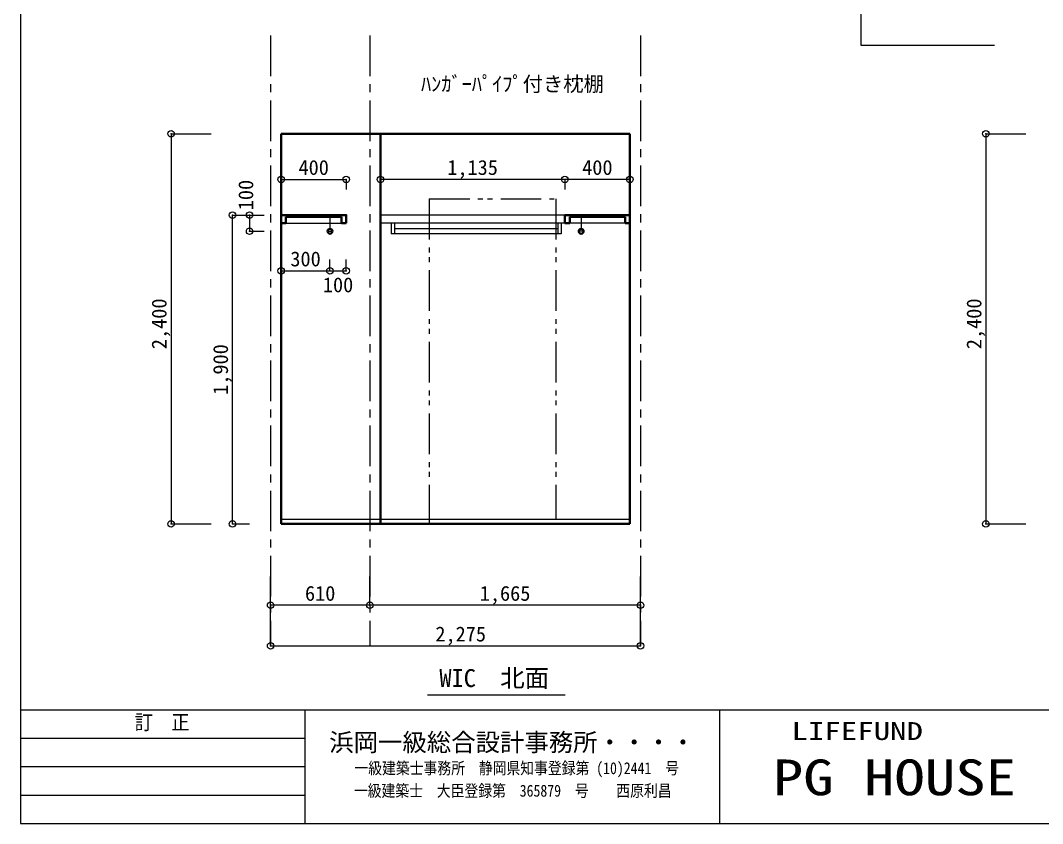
# Model space of a CAD drawing. Units: millimetres at full size, sheet at 1:50. Extents: x -31113 to 29332, y -20209 to 31249.
# Drawn here: x -10070 to -3783, y -7239 to -2300 of the extents above; entities that cross this region are included whole.
import ezdxf
from ezdxf.enums import TextEntityAlignment as Align

# ---------------------------------------------------------------- set-up
doc = ezdxf.new("R2010")
doc.units = ezdxf.units.MM
doc.header["$LTSCALE"] = 50
doc.header["$PDMODE"] = 32
doc.header["$PDSIZE"] = 40
doc.linetypes.add('CHAIN1', pattern=[8, 5, -1, 1, -1])
doc.linetypes.add('DOUBLE_CHAIN1', pattern=[8.8, 5, -1, 0.6, -0.6, 0.6, -1])
for name, color, linetype, lineweight in [('B-1_通り芯・通り番号', 1, 'CHAIN1', 18), ('B-2_柱(黄)', 4, 'Continuous', 9), ('B-3_仕上線(黄)', 3, 'Continuous', 40), ('B-A_文字', 7, 'Continuous', 25), ('B-F_寸法・方位', 7, 'Continuous', 25), ('F-F_図面枠（共通）', 7, 'Continuous', 25)]:
    doc.layers.add(name, color=color, linetype=linetype, lineweight=lineweight)
doc.layers.add('F-A_Layer250', color=7, linetype='Continuous')
doc.styles.add('ＭＳ ゴシック', font='')
doc.styles.get('ＭＳ ゴシック').set_extended_font_data('MS Gothic')

msp = doc.modelspace()

# ---------------------------------------------------------------- linework, layer by layer
at = {"layer": 'B-1_通り芯・通り番号'}
for p, q in [((-8531.22, -2391.96), (-8531.22, -6146.71)), ((-8531.22, -2391.96), (-8531.22, -6146.71)), ((-7921.22, -2391.96), (-7921.22, -6146.71)), ((-6256.22, -2391.96), (-6256.22, -6146.71)), ((-6256.22, -2391.96), (-6256.22, -6146.71))]:
    msp.add_line(p, q, dxfattribs=at)
at = {"layer": 'B-2_柱(黄)', "color": 3, "lineweight": 40}
for p, q in [((-8437.98, -3507.26), (-8437.98, -3546.71)), ((-8096.22, -3507.26), (-8437.98, -3507.26)), ((-6321.22, -3496.71), (-6721.22, -3496.71)), ((-6721.22, -3496.71), (-6721.22, -3546.71)), ((-6691.22, -3507.26), (-6349.47, -3507.26)), ((-6349.47, -3507.26), (-6349.47, -3546.71)), ((-8466.22, -3546.71), (-8437.98, -3546.71)), ((-6321.22, -3546.71), (-6349.47, -3546.71))]:
    msp.add_line(p, q, dxfattribs=at)
at = {"layer": 'B-2_柱(黄)', "color": 1, "lineweight": 18}
for p, q in [((-8166.22, -3496.71), (-8166.22, -3581.71)), ((-6621.22, -3496.71), (-6621.22, -3581.71)), ((-8437.98, -3546.71), (-8096.22, -3546.71)), ((-6349.47, -3546.71), (-6691.22, -3546.71)), ((-8177.4, -3596.71), (-8154.39, -3596.71)), ((-6610.05, -3596.71), (-6633.06, -3596.71))]:
    msp.add_line(p, q, dxfattribs=at)
at = {"layer": 'B-2_柱(黄)'}
for p, q in [((-6721.22, -3496.71), (-7856.22, -3496.71)), ((-6721.22, -3546.71), (-7856.22, -3546.71)), ((-7790.34, -3546.71), (-7790.34, -3611.71)), ((-7770.22, -3546.71), (-7770.22, -3611.71)), ((-6765.02, -3581.71), (-7770.22, -3581.71)), ((-6765.02, -3546.71), (-6765.02, -3611.71)), ((-6744.9, -3546.71), (-6744.9, -3611.71)), ((-6744.9, -3611.71), (-7790.34, -3611.71))]:
    msp.add_line(p, q, dxfattribs=at)
at = {"layer": 'B-2_柱(黄)', "color": 3, "lineweight": 40}
for points in [[(-8466.22, -3496.71), (-8066.22, -3496.71), (-8066.22, -3546.71)], [(-8096.22, -3507.26), (-8096.22, -3546.71), (-8066.22, -3546.71)], [(-6691.22, -3507.26), (-6691.22, -3546.71), (-6721.22, -3546.71)]]:
    msp.add_lwpolyline(points, dxfattribs=at)
for centre in [(-8166.22, -3596.71), (-6621.22, -3596.71)]:
    msp.add_circle(centre, 15, dxfattribs=at)
at = {"layer": 'B-3_仕上線(黄)'}
for p, q in [((-8466.22, -2996.71), (-8466.22, -5396.71)), ((-8466.22, -2996.71), (-6321.22, -2996.71)), ((-8466.22, -2996.71), (-8466.22, -3496.71)), ((-7856.22, -2996.71), (-7856.22, -5396.71)), ((-7856.22, -2996.71), (-7856.22, -5396.71)), ((-6321.22, -2996.71), (-6321.22, -5396.71)), ((-6321.22, -2996.71), (-6321.22, -3496.71)), ((-8466.22, -3546.71), (-8466.22, -5396.71)), ((-6321.22, -3546.71), (-6321.22, -5366.71)), ((-8466.22, -5396.71), (-6321.22, -5396.71))]:
    msp.add_line(p, q, dxfattribs=at)
at = {"layer": 'B-A_文字', "color": 1, "lineweight": 18}
msp.add_line((-8466.22, -5366.71), (-6321.22, -5366.71), dxfattribs=at)
at = {"layer": 'B-A_文字', "lineweight": 18}
msp.add_lwpolyline([(-4900.42, -1104), (-4900.42, -2451.46), (-4078.1, -2451.46)], dxfattribs=at)
at = {"layer": 'B-F_寸法・方位'}
for p, q in [((-9143.97, -2996.71), (-9143.97, -5396.71)), ((-9143.97, -2996.71), (-8897.98, -2996.71)), ((-9143.97, -2996.71), (-9143.97, -5396.71)), ((-9143.97, -2996.71), (-8897.98, -2996.71)), ((-4131.56, -2996.71), (-4131.56, -5396.71)), ((-4131.56, -2996.71), (-3885.56, -2996.71)), ((-4131.56, -2996.71), (-4131.56, -5396.71)), ((-4131.56, -2996.71), (-3885.56, -2996.71)), ((-8466.22, -3277.67), (-8066.22, -3277.67)), ((-8466.22, -3277.67), (-8466.22, -3340.63)), ((-8066.22, -3277.67), (-8066.22, -3340.63)), ((-6721.22, -3277.67), (-7856.22, -3277.67)), ((-7856.22, -3277.67), (-7856.22, -3340.63)), ((-6321.22, -3277.67), (-6721.22, -3277.67)), ((-6721.22, -3277.67), (-6721.22, -3340.63)), ((-6321.22, -3277.67), (-6321.22, -3340.63)), ((-8765.87, -5396.71), (-8765.87, -3496.71)), ((-8765.87, -3496.71), (-8660.57, -3496.71)), ((-8660.57, -3496.71), (-8660.57, -3596.71)), ((-8660.57, -3496.71), (-8571.09, -3496.71)), ((-8660.57, -3596.71), (-8571.09, -3596.71)), ((-8466.22, -3839.93), (-8466.22, -3769.65)), ((-8166.22, -3839.93), (-8166.22, -3769.65)), ((-8066.22, -3839.93), (-8066.22, -3769.65)), ((-8466.22, -3839.93), (-8166.22, -3839.93)), ((-8166.22, -3839.93), (-8066.22, -3839.93)), ((-9143.97, -5396.71), (-8897.98, -5396.71)), ((-9143.97, -5396.71), (-8897.98, -5396.71)), ((-8765.87, -5396.71), (-8660.57, -5396.71)), ((-4131.56, -5396.71), (-3885.56, -5396.71)), ((-4131.56, -5396.71), (-3885.56, -5396.71)), ((-8531.22, -5896.71), (-8531.22, -5719.8)), ((-7921.22, -5896.71), (-7921.22, -5719.8)), ((-6256.22, -5896.71), (-6256.22, -5719.8)), ((-8531.22, -6146.71), (-8531.22, -5896.71)), ((-8531.22, -6146.71), (-8531.22, -5896.71)), ((-7921.22, -5896.71), (-8531.22, -5896.71)), ((-6256.22, -5896.71), (-7921.22, -5896.71)), ((-6256.22, -6146.71), (-6256.22, -5896.71)), ((-6256.22, -6146.71), (-6256.22, -5896.71)), ((-8531.22, -6146.71), (-6256.22, -6146.71)), ((-8531.22, -6146.71), (-6256.22, -6146.71)), ((-7566.39, -6448.5), (-6720.26, -6448.5))]:
    msp.add_line(p, q, dxfattribs=at)
at = {"layer": 'B-F_寸法・方位', "linetype": 'DOUBLE_CHAIN1'}
msp.add_line((-7556.22, -3396.71), (-7556.22, -5396.71), dxfattribs=at)
msp.add_lwpolyline([(-7556.22, -3396.71), (-6776.22, -3396.71), (-6776.22, -5366.71)], dxfattribs=at)
at = {"layer": 'B-F_寸法・方位'}
for p in [(-9143.97, -2996.71), (-4131.56, -2996.71), (-8466.22, -3277.67), (-8066.22, -3277.67), (-7856.22, -3277.67), (-6721.22, -3277.67), (-6321.22, -3277.67), (-8765.87, -3496.71), (-8660.57, -3496.71), (-8660.57, -3596.71), (-8466.22, -3839.93), (-8166.22, -3839.93), (-8066.22, -3839.93), (-9143.97, -5396.71), (-8765.87, -5396.71), (-4131.56, -5396.71), (-8531.22, -5896.71), (-7921.22, -5896.71), (-6256.22, -5896.71), (-8531.22, -6146.71), (-6256.22, -6146.71)]:
    msp.add_point(p, dxfattribs=at)
at = {"layer": 'F-F_図面枠（共通）'}
for p, q in [((-10070.27, 6560.92), (-10070.27, -7239.08)), ((-10070.27, -6187.34), (-10070.27, -7239.08)), ((-10070.27, -6539.08), (9729.73, -6539.08)), ((-8320.27, -6539.08), (-8320.27, -7239.08)), ((-5771.01, -6539.08), (-5771.01, -7239.08)), ((-10070.27, -7239.08), (9729.73, -7239.08)), ((-10070.27, -7239.08), (9729.73, -7239.08))]:
    msp.add_line(p, q, dxfattribs=at)
at = {"layer": 'F-F_図面枠（共通）', "color": 4, "lineweight": 9}
for p, q in [((-10070.27, -6714.08), (-8320.27, -6714.08)), ((-10070.27, -6889.08), (-8320.27, -6889.08)), ((-10070.27, -7064.08), (-8320.27, -7064.08))]:
    msp.add_line(p, q, dxfattribs=at)

# ---------------------------------------------------------------- texts
at = {"layer": 'B-A_文字', "style": 'ＭＳ ゴシック'}
for s, height, p in [('ﾊﾝｶﾞｰﾊﾟｲﾌﾟ付き枕棚', 91.64, (-7606.17, -2764.13)), ('WIC\u3000北面', 110, (-7493.21, -6432.52))]:
    msp.add_text(s, height=height, dxfattribs=at).set_placement(p, align=Align.BOTTOM_LEFT)
for p in [(-9143.97, -4321.71), (-4131.56, -4321.71)]:
    msp.add_text('2,400', height=91.64, rotation=90, dxfattribs=at).set_placement(p, align=Align.BOTTOM_LEFT)
at = {"layer": 'B-F_寸法・方位', "style": 'ＭＳ ゴシック'}
for s, p in [('400', (-8359.97, -3277.67)), ('1,135', (-7444.97, -3277.67)), ('400', (-6614.97, -3277.67)), ('300', (-8409.97, -3839.93)), ('100', (-8209.97, -3999.37)), ('610', (-8319.97, -5896.71)), ('1,665', (-7244.97, -5896.71)), ('2,275', (-7518.08, -6146.71))]:
    msp.add_text(s, height=91.64, dxfattribs=at).set_placement(p, align=Align.BOTTOM_LEFT)
for s, p in [('100', (-8610.72, -3467.44)), ('1,900', (-8765.87, -4602.96))]:
    msp.add_text(s, height=91.64, rotation=90, dxfattribs=at).set_placement(p, align=Align.BOTTOM_LEFT)
at = {"layer": 'F-A_Layer250', "style": 'ＭＳ ゴシック'}
for s, height, width, p in [('LIFEFUND', 110, 1.35, (-5327, -6758.34)), ('PG HOUSE', 219.9, 1.25, (-5442.07, -7130.9))]:
    msp.add_text(s, height=height, dxfattribs=dict(at, width=width)).set_placement(p, align=Align.BOTTOM_LEFT)
at = {"layer": 'F-F_図面枠（共通）', "style": 'ＭＳ ゴシック'}
for s, height, width, p in [('訂\u3000正', 91.64, 0.9, (-9367.77, -6689.08)), ('一級建築士事務所\u3000静岡県知事登録第 (10)2441\u3000号', 73.31, 0.85, (-8015.63, -6957.11)), ('一級建築士\u3000大臣登録第\u3000365879\u3000号\u3000\u3000西原利昌', 73.31, 0.85, (-8019, -7095.71))]:
    msp.add_text(s, height=height, dxfattribs=dict(at, width=width)).set_placement(p, align=Align.BOTTOM_LEFT)
msp.add_text('浜岡一級総合設計事務所・・・・', height=110, dxfattribs=at).set_placement((-8170.64, -6827.37), align=Align.BOTTOM_LEFT)

doc.saveas('drawing.dxf')
